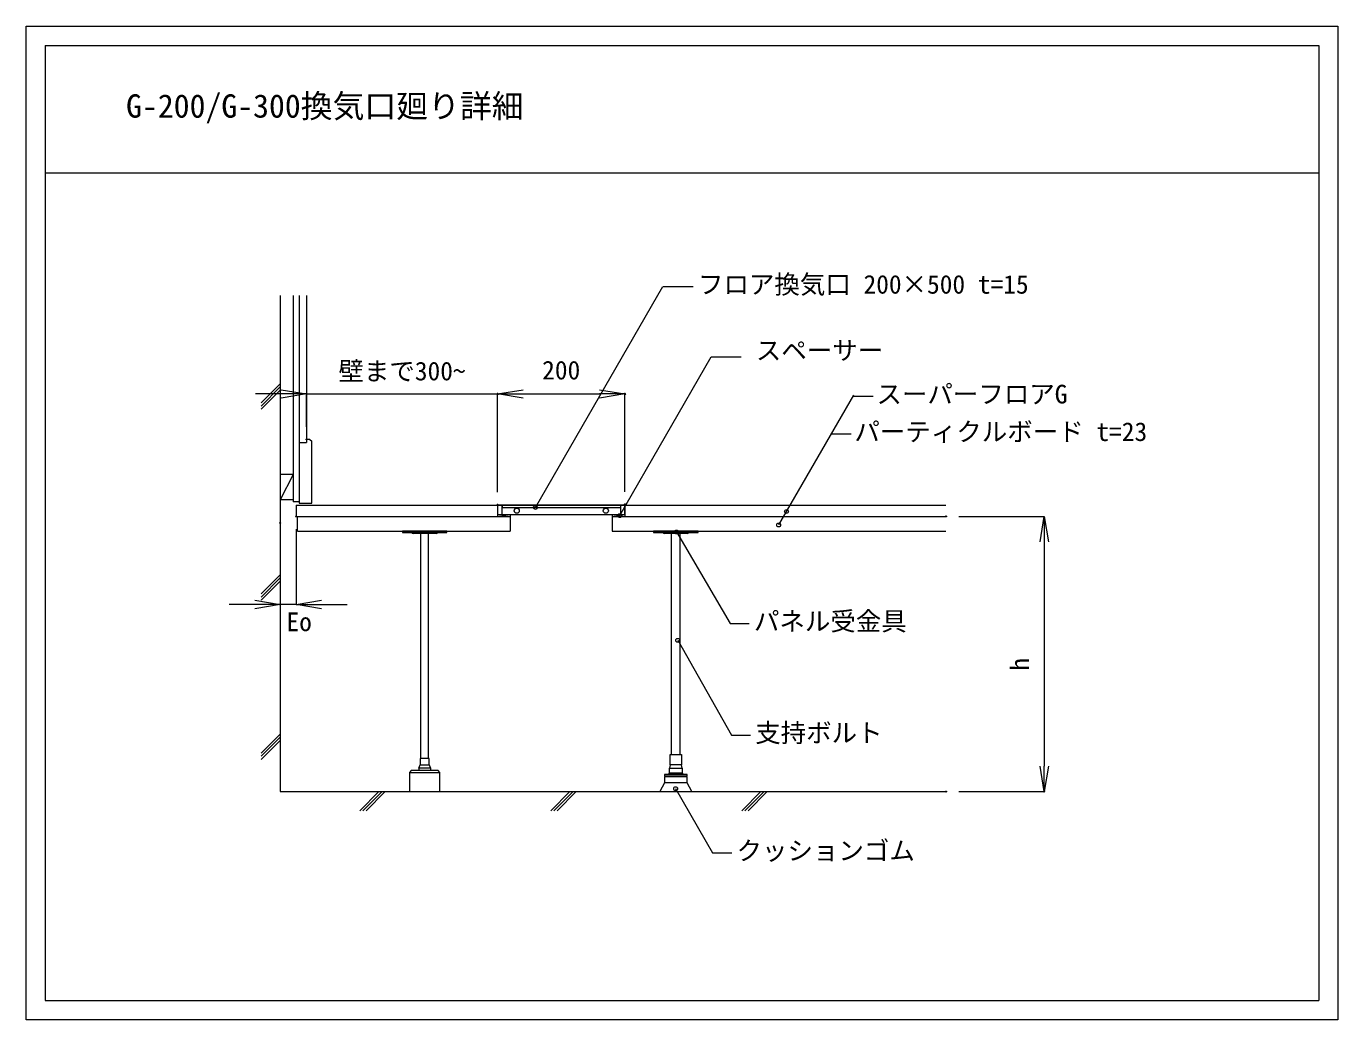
# Model space of a CAD drawing. Units: millimetres, scale not verified. Extents: x -1030 to 1030, y -780 to 780.
import ezdxf
from ezdxf.enums import TextEntityAlignment as Align

# ---------------------------------------------------------------- set-up
doc = ezdxf.new("R2010")
doc.units = ezdxf.units.MM
doc.header["$LTSCALE"] = 2
doc.header["$PDMODE"] = 32
doc.header["$PDSIZE"] = 1.6
for name, color, linetype, lineweight in [('0-0_0', 7, 'Continuous', 9), ('0-1_WAKU', 4, 'Continuous', 18), ('0-4_納まり', 7, 'Continuous', 18), ('0-6_納まり文字', 7, 'Continuous', 9), ('0-7_UFG納まり文字', 7, 'Continuous', 9), ('0-8_UFG納まり', 7, 'Continuous', 18), ('1-2_waku2', 7, 'Continuous', 18)]:
    doc.layers.add(name, color=color, linetype=linetype, lineweight=lineweight)
doc.layers.add('0-2_DEFPOINTS', color=7, linetype='Continuous')
doc.styles.add('ＭＳ ゴシック', font='')
doc.styles.get('ＭＳ ゴシック').set_extended_font_data('MS Gothic')

# ---------------------------------------------------------------- blocks, each defined once
blk = doc.blocks.new('_OPEN')
at = {"layer": '0-0_0'}
blk.add_line((0, 0), (-1, 0), dxfattribs=at)
blk.add_lwpolyline([(-1, 0.16667), (0, 0), (-1, -0.16667)], dxfattribs=at)
blk = doc.blocks.new('D7')
at = {"layer": '0-2_DEFPOINTS'}
for p in [(-797.03, 9232.206), (-997.03, 9057.935), (-797.03, 9058.81)]:
    blk.add_point(p, dxfattribs=at)
at = {"layer": '0-4_納まり'}
for p, q in [((-997.03, 9077.935), (-997.03, 9232.206)), ((-957.03, 9232.206), (-837.03, 9232.206)), ((-797.03, 9078.81), (-797.03, 9232.206))]:
    blk.add_line(p, q, dxfattribs=at)
at = {"layer": '0-4_納まり', "xscale": 40, "yscale": 40, "rotation": 180}
blk.add_blockref('_OPEN', (-997.03, 9232.206), dxfattribs=at)
at = {"layer": '0-4_納まり', "xscale": 40, "yscale": 40}
blk.add_blockref('_OPEN', (-797.03, 9232.206), dxfattribs=at)
at = {"layer": '0-4_納まり', "style": 'ＭＳ ゴシック'}
blk.add_text('200', height=29.33, dxfattribs=at).set_placement((-927.03, 9246.206), align=Align.BOTTOM_LEFT)
blk = doc.blocks.new('D6')
at = {"layer": '0-2_DEFPOINTS'}
for p in [(-997.03, 9232.206), (-1297.03, 9160.89), (-997.03, 9057.935)]:
    blk.add_point(p, dxfattribs=at)
at = {"layer": '0-4_納まり'}
for p, q in [((-1337.03, 9232.206), (-1377.03, 9232.206)), ((-1297.03, 9180.89), (-1297.03, 9232.206)), ((-1297.03, 9232.206), (-997.03, 9232.206)), ((-997.03, 9077.935), (-997.03, 9232.206)), ((-957.03, 9232.206), (-917.03, 9232.206))]:
    blk.add_line(p, q, dxfattribs=at)
at = {"layer": '0-4_納まり', "xscale": 40, "yscale": 40}
blk.add_blockref('_OPEN', (-1297.03, 9232.206), dxfattribs=at)
at = {"layer": '0-4_納まり', "xscale": 40, "yscale": 40, "rotation": 180}
blk.add_blockref('_OPEN', (-997.03, 9232.206), dxfattribs=at)
at = {"layer": '0-4_納まり', "style": 'ＭＳ ゴシック'}
blk.add_text('壁まで300~', height=29.33, dxfattribs=at).set_placement((-1247.03, 9244.744), align=Align.BOTTOM_LEFT)

msp = doc.modelspace()

# ---------------------------------------------------------------- linework, layer by layer
at = {"layer": '0-1_WAKU'}
for p, q in [((-1000.016, 750.023), (999.984, 750.023)), ((-1000.016, 750.023), (-1000.016, -749.977)), ((999.984, 750.023), (999.984, -749.977)), ((-1000.016, 550.023), (999.984, 550.023)), ((-1000.016, -749.977), (999.984, -749.977))]:
    msp.add_line(p, q, dxfattribs=at)
at = {"layer": '0-4_納まり'}
for p, q in [((-631.17, 357.083), (-631.17, -421.722)), ((-610.67, 357.083), (-610.67, 33.278)), ((-601.17, 357.083), (-601.17, 126.278)), ((-589.67, 357.083), (-589.67, 126.278)), ((-631.17, 218.699), (-661.17, 188.699)), ((-631.17, 213.699), (-661.17, 183.699)), ((-631.17, 208.699), (-661.17, 178.699)), ((-601.17, 126.278), (-601.17, 31.278)), ((-601.17, 126.278), (-589.67, 126.278)), ((-584.67, 131.278), (-589.67, 131.278)), ((-584.67, 131.278), (-581.67, 128.278)), ((-581.67, 31.278), (-581.67, 128.278)), ((-610.67, 76.278), (-631.17, 36.278)), ((-610.67, 76.278), (-631.17, 76.278)), ((-610.67, 36.278), (-631.17, 36.278)), ((-601.17, 33.278), (-610.67, 33.278)), ((-606.17, 28.278), (414.613, 28.278)), ((-606.17, 28.278), (-606.17, 10.278)), ((-601.17, 31.278), (-581.67, 31.278)), ((-96.67, 28.278), (-96.67, 13.278)), ((-89.67, 28.278), (-89.67, 10.278)), ((-606.17, 10.278), (-269.67, 10.278)), ((-604.17, -12.722), (-604.17, 10.278)), ((-269.67, 13.278), (-269.67, -12.722)), ((-109.67, 13.278), (-109.67, -12.722)), ((-109.67, 10.278), (-89.67, 13.278)), ((-109.67, 10.278), (414.613, 10.278)), ((434.613, 10.278), (568.967, 10.278)), ((-631.17, -19.722), (-631.17, -127.942)), ((-606.17, -9.722), (-606.17, -127.942)), ((-604.17, -12.722), (-269.67, -12.722)), ((-109.67, -12.722), (414.613, -12.722)), ((-16.67, -363.722), (-16.67, -16.722)), ((-2.67, -363.722), (-2.67, -16.722)), ((568.967, -29.722), (568.967, -381.722)), ((-631.17, -81.301), (-661.17, -111.301)), ((-631.17, -86.301), (-661.17, -116.301)), ((-631.17, -91.301), (-661.17, -121.301)), ((-671.17, -127.942), (-711.17, -127.942)), ((-606.17, -127.942), (-631.17, -127.942)), ((-566.17, -127.942), (-526.17, -127.942)), ((-631.17, -331.301), (-661.17, -361.301)), ((-631.17, -336.301), (-661.17, -366.301)), ((-631.17, -341.301), (-661.17, -371.301)), ((-27.67, -398.722), (-25.67, -396.722)), ((8.33, -398.722), (6.33, -396.722)), ((-631.17, -421.722), (414.613, -421.722)), ((-476.17, -421.722), (-506.17, -451.722)), ((-471.17, -421.722), (-501.17, -451.722)), ((-466.17, -421.722), (-496.17, -451.722)), ((-176.17, -421.722), (-206.17, -451.722)), ((-171.17, -421.722), (-201.17, -451.722)), ((-166.17, -421.722), (-196.17, -451.722)), ((123.83, -421.722), (93.83, -451.722)), ((128.83, -421.722), (98.83, -451.722)), ((133.83, -421.722), (103.83, -451.722)), ((434.613, -421.722), (568.967, -421.722))]:
    msp.add_line(p, q, dxfattribs=at)
for points in [[(-89.67, 28.278), (-289.67, 28.278), (-289.67, 13.278), (-89.67, 13.278)], [(-44.67, -12.722), (-44.67, -14.722), (25.33, -14.722), (25.33, -12.722)], [(8.33, -407.722), (-9.67, -407.722), (-27.67, -407.722), (-34.67, -421.722), (-9.67, -421.722), (15.33, -421.722)], [(-9.67, -394.722), (-27.67, -394.722), (-27.67, -396.722), (-9.67, -396.722), (8.33, -396.722), (8.33, -394.722)]]:
    msp.add_lwpolyline(points, close=True, dxfattribs=at)
for points in [[(-289.67, 28.278), (-289.67, 10.278), (-269.67, 13.278)], [(-282.67, 13.278), (-282.67, 28.278), (-282.67, 24.278), (-96.67, 24.278)], [(8.33, -16.722), (-9.67, -16.722), (-27.67, -16.722)], [(-18.67, -379.722), (-18.67, -363.722), (-0.67, -363.722), (-0.67, -379.722)], [(0.33, -384.722), (-0.67, -379.722), (-18.67, -379.722), (-19.67, -384.722)], [(-19.67, -392.722), (-19.67, -384.722), (0.33, -384.722), (0.33, -392.722)], [(8.33, -407.722), (8.33, -398.722), (-9.67, -398.722), (-27.67, -398.722), (-27.67, -407.722)], [(-0.67, -392.722), (-9.67, -392.722), (0.83, -392.722), (0.83, -394.722), (-9.67, -394.722), (-20.17, -394.722), (-20.17, -392.722), (-9.67, -392.722), (-18.67, -392.722)]]:
    msp.add_lwpolyline(points, dxfattribs=at)
for centre in [(-259.67, 19.278), (-119.67, 19.278)]:
    msp.add_circle(centre, 4, dxfattribs=at)
for centre, start, end in [((-27.67, -14.722), 180, 270), ((8.33, -14.722), 270, 0)]:
    msp.add_arc(centre, 2, start, end, dxfattribs=at)
for p in [(-631.17, 0.278), (-606.17, 10.278), (414.613, 10.278), (-631.17, -127.942), (414.613, -421.722), (568.967, -421.722)]:
    msp.add_point(p, dxfattribs=at)
at = {"layer": '0-6_納まり文字'}
for p, q in [((-230.244, 24.433), (-29.982, 371.297)), ((-29.663, 371.297), (17.582, 371.297)), ((-97.853, 11.608), (45.565, 261.173)), ((45.565, 261.173), (92.809, 261.173))]:
    msp.add_line(p, q, dxfattribs=at)
for centre in [(-230.244, 24.433), (-97.853, 11.608)]:
    msp.add_circle(centre, 3, dxfattribs=at)
at = {"layer": '0-7_UFG納まり文字'}
for p, q in [((151.825, -3.111), (270.017, 200.855)), ((268.916, 198.956), (300.412, 198.956)), ((234.312, 139.961), (265.808, 139.961)), ((-8.778, -13.937), (75.508, -157.661)), ((75.508, -157.661), (105.508, -157.661)), ((-6.768, -184.141), (77.519, -332.865)), ((77.519, -332.865), (107.519, -332.865)), ((-10.095, -417.094), (48.129, -517.941)), ((48.129, -517.941), (78.129, -517.941))]:
    msp.add_line(p, q, dxfattribs=at)
for centre in [(164.058, 17.999), (-8.778, -13.988), (151.825, -3.111), (-6.768, -184.192), (-10.095, -417.094)]:
    msp.add_circle(centre, 3, dxfattribs=at)
at = {"layer": '0-8_UFG納まり'}
for p, q in [((-410.17, -369.722), (-410.17, -16.722)), ((-398.17, -369.722), (-398.17, -16.722)), ((-413.17, -384.722), (-411.17, -379.722)), ((-413.17, -384.722), (-413.17, -388.722)), ((-395.17, -384.722), (-395.17, -388.722)), ((-428.17, -391.722), (-380.17, -391.722))]:
    msp.add_line(p, q, dxfattribs=at)
for points in [[(-439.17, -12.722), (-439.17, -14.722), (-369.17, -14.722), (-369.17, -12.722)], [(-397.17, -379.722), (-397.17, -369.722), (-411.17, -369.722), (-411.17, -379.722)], [(-380.17, -421.722), (-380.17, -391.722), (-383.17, -388.722), (-425.17, -388.722), (-428.17, -391.722), (-428.17, -421.722)]]:
    msp.add_lwpolyline(points, close=True, dxfattribs=at)
for points in [[(-386.17, -16.722), (-404.17, -16.722), (-422.17, -16.722)], [(-397.17, -379.722), (-395.17, -384.722), (-413.17, -384.722)]]:
    msp.add_lwpolyline(points, dxfattribs=at)
for centre, start, end in [((-422.17, -14.722), 180, 270), ((-386.17, -14.722), 270, 0)]:
    msp.add_arc(centre, 2, start, end, dxfattribs=at)
at = {"layer": '1-2_waku2'}
msp.add_lwpolyline([(-1030.016, 780.023), (1029.984, 780.023), (1029.984, -779.977), (-1030.016, -779.977)], close=True, dxfattribs=at)

# ---------------------------------------------------------------- block references
at = {"layer": '0-4_納まり'}
for name in ['D6', 'D7']:
    msp.add_blockref(name, (707.36, -9029.613), dxfattribs=at)
at = {"layer": '0-4_納まり', "xscale": 40, "yscale": 40}
for p, rotation in [((568.967, 10.278), 90), ((-606.17, -127.942), 180), ((568.967, -421.722), 270)]:
    msp.add_blockref('_OPEN', p, dxfattribs=dict(at, rotation=rotation))
msp.add_blockref('_OPEN', (-631.17, -127.942), dxfattribs=at)

# ---------------------------------------------------------------- texts
at = {"layer": '0-4_納まり', "style": 'ＭＳ ゴシック'}
msp.add_text('Eo', height=29.33, dxfattribs=at).set_placement((-621.255, -178.617), align=Align.BOTTOM_LEFT)
msp.add_text('h', height=29.33, rotation=90, dxfattribs=at).set_placement((553.842, -232.039), align=Align.BOTTOM_LEFT)
at = {"layer": '0-6_納まり文字', "style": 'ＭＳ ゴシック'}
for s, height, p in [('G-200/G-300換気口廻り詳細', 36.66, (-873.196, 625.475)), ('フロア換気口 200×500 t=15', 29.33, (25.082, 351.297)), ('スペーサー', 29.33, (115.905, 247.576)), ('スーパーフロアG', 29.33, (305.412, 178.956)), ('パーティクルボード t=23', 29.33, (270.808, 119.961)), ('パネル受金具', 29.33, (113.008, -177.661)), ('支持ボルト', 29.33, (115.019, -352.865)), ('クッションゴム', 29.33, (85.629, -537.941))]:
    msp.add_text(s, height=height, dxfattribs=at).set_placement(p, align=Align.BOTTOM_LEFT)

doc.saveas('drawing.dxf')
